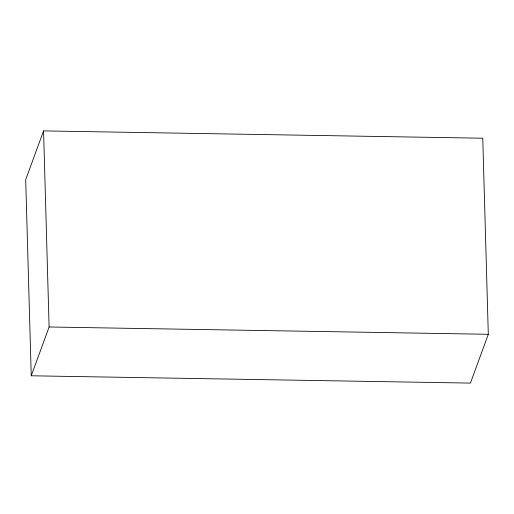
<?xml version="1.0" encoding="UTF-8"?>
<svg xmlns="http://www.w3.org/2000/svg" width="514" height="514" viewBox="0 0 514 514"><rect width="100%" height="100%" fill="white"/><g stroke="black" fill="none" stroke-linecap="round" stroke-linejoin="round"><path stroke-width="0.77" d="M43.561 130.903L25.7 179.707L31.245 375.785L470.438 383.097L488.3 334.293L482.755 138.215L43.561 130.903L49.106 326.988L31.245 375.785M49.106 326.988L488.3 334.293"/></g></svg>
